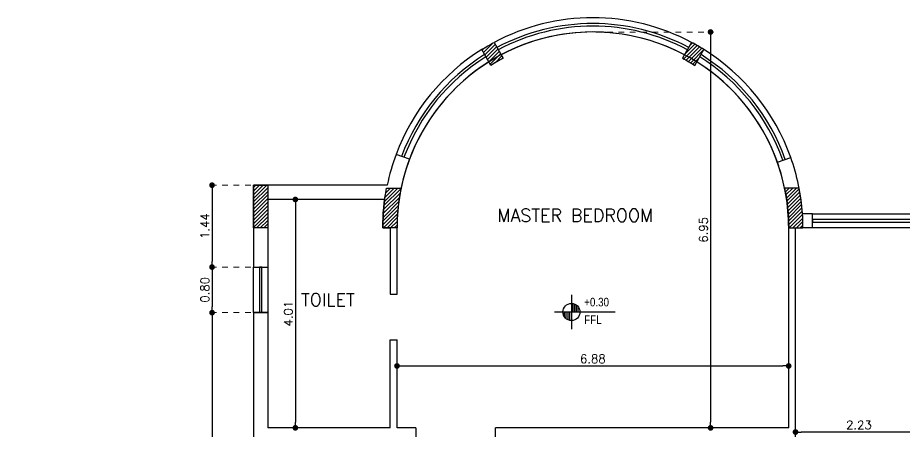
# Model space of a CAD drawing. Header units: metres. Extents: x 2217 to 2595, y -381 to -273.
# Drawn here: x 2337.03 to 2352.61, y -348.95 to -341.69 of the extents above; entities that cross this region are included whole.
import ezdxf

# ---------------------------------------------------------------- set-up
doc = ezdxf.new("R2010")
doc.units = ezdxf.units.M
doc.header["$LTSCALE"] = 0.5
doc.header["$MEASUREMENT"] = 0
doc.header["$PDMODE"] = 3
doc.header["$PDSIZE"] = -1
doc.linetypes.add('DOT2', pattern=[0.125, 0, -0.125])
for name, color, linetype in [('A-COL', 11, 'Continuous'), ('A-COLH', 1, 'Continuous'), ('A-EDM', 3, 'Continuous'), ('A-LVL', 4, 'Continuous'), ('A-LVL-50', 4, 'Continuous'), ('A-WIN', 132, 'Continuous'), ('ceramic', 6, 'Continuous')]:
    doc.layers.add(name, color=color, linetype=linetype)
doc.layers.add('A-Wall', color=7, linetype='Continuous', lineweight=30)
doc.styles.add('ROMANS', font='romans.shx')
doc.styles.add('S100', font='romans.shx', dxfattribs={"width": 0.9})
doc.styles.add('TECHNIC', font='technic_.ttf')
doc.dimstyles.new('dim50', dxfattribs={"dimscale": 50, "dimtxt": 0.003, "dimasz": 0.002, "dimexe": 0.001, "dimexo": 0.001, "dimgap": 0.001, "dimtad": 1, "dimzin": 0, "dimdsep": 46, "dimtxsty": 'ROMANS', "dimblk": 'DOT', "dimcen": 0, "dimclrd": 5, "dimclre": 1, "dimclrt": 7, "dimadec": 0, "dimazin": 0, "dimtfac": 1, "dimtix": 1, "dimtmove": 2, "dimatfit": 3, "dimldrblk": 'DTICK', "dimfxl": 1, "dimtolj": 1, "dimtzin": 0, "dimlwe": 20, "dimarcsym": 0})
pattern_1 = [(45, (-745.896475, -1998.83578), (-0.0318198052, 0.0318198052), [])]
pattern_2 = [(45, (1595.280856, -2356.567373), (-0.0318198052, 0.0318198052), [])]

# ---------------------------------------------------------------- blocks, each defined once
blk = doc.blocks.new('A$C1746cf11')
at = {"layer": 'A-COLH', "ltscale": 0.5}
h = blk.add_hatch(dxfattribs=at)
h.set_pattern_fill('ANSI31', color=256, scale=0.36)
h.set_pattern_definition(pattern_1)
h.paths.add_polyline_path([(0, 13.1), (0.25, 13.1), (0.25, 12.35), (0, 12.35)])
h = blk.add_hatch(dxfattribs=at)
h.set_pattern_fill('ANSI31', color=256, scale=0.36)
h.set_pattern_definition(pattern_1)
edge = h.paths.add_edge_path()
edge.add_line((2.52, 12.35), (2.27, 12.35))
edge.add_arc((5.96, 12.35), 3.69, 169.0646, 180, ccw=False)
edge.add_line((2.337, 13.05), (2.592, 13.05))
edge.add_arc((5.96, 12.35), 3.44, 168.259, 180)
h = blk.add_hatch(dxfattribs=at)
h.set_pattern_fill('ANSI31', color=256, scale=0.36)
h.set_pattern_definition(pattern_1)
edge = h.paths.add_edge_path()
edge.add_line((9.4, 12.35), (9.65, 12.35))
edge.add_arc((5.96, 12.35), 3.69, 0, 10.9354)
edge.add_line((9.583, 13.05), (9.328, 13.05))
edge.add_arc((5.96, 12.35), 3.44, 0, 11.741, ccw=False)
at = {"layer": 'A-COL', "ltscale": 0.5}
blk.add_lwpolyline([(0, 13.1), (0.25, 13.1), (0.25, 12.35), (0, 12.35)], close=True, dxfattribs=at)
for points in [[(2.52, 12.35), (2.27, 12.35, -0.047751), (2.337, 13.05), (2.592, 13.05, 0.051275)], [(9.4, 12.35), (9.65, 12.35, 0.047751), (9.583, 13.05), (9.328, 13.05, -0.051275)]]:
    blk.add_lwpolyline(points, format="xyb", close=True, dxfattribs=at)
blk = doc.blocks.new('_Dot')
at = {"color": 0, "linetype": 'ByBlock', "lineweight": -2}
blk.add_line((-0.5, 0), (-1, 0), dxfattribs=at)
at = {"color": 0, "linetype": 'ByBlock', "const_width": 0.5}
blk.add_lwpolyline([(-0.25, 0, 1), (0.25, 0, 1)], format="xyb", close=True, dxfattribs=at)
blk = doc.blocks.new('*D210')
at = {"layer": 'A-EDM', "color": 1, "linetype": 'DOT2', "lineweight": 20, "ltscale": 0.5, "transparency": 16777216}
for p, q in [((2341.127, -344.632), (2340.398, -344.632)), ((2341.127, -346.069), (2340.398, -346.069))]:
    blk.add_line(p, q, dxfattribs=at)
at = {"layer": 'A-EDM', "color": 5, "lineweight": -2, "ltscale": 0.5, "transparency": 16777216}
blk.add_line((2340.448, -344.732), (2340.448, -345.969), dxfattribs=at)
at = {"layer": 'DEFPOINTS', "color": 0, "ltscale": 0.5, "transparency": 16777216}
for p in [(2341.177, -344.632), (2340.448, -346.069), (2341.177, -346.069)]:
    blk.add_point(p, dxfattribs=at)
at = {"layer": 'A-EDM', "color": 5, "lineweight": -2, "ltscale": 0.5, "transparency": 16777216, "xscale": 0.1, "yscale": 0.1, "zscale": 0.1}
for p, rotation in [((2340.448, -344.632), 90), ((2340.448, -346.069), 270)]:
    blk.add_blockref('_Dot', p, dxfattribs=dict(at, rotation=rotation))
at = {"layer": 'A-EDM', "color": 7, "ltscale": 0.5, "transparency": 16777216, "insert": (2340.323, -345.35), "char_height": 0.15, "attachment_point": 5, "rotation": 90, "style": 'ROMANS'}
blk.add_mtext('\\A1;1.44', dxfattribs=at)
blk = doc.blocks.new('DTICK')
for p, q in [((-1.21, 0), (1.21, 0)), ((0, 1.21), (0, -1.21))]:
    blk.add_line(p, q)
at = {"color": 3}
blk.add_line((-0.63, -0.63), (0.63, 0.63), dxfattribs=at)
blk = doc.blocks.new('*D205')
at = {"layer": 'A-EDM', "color": 1, "linetype": 'DOT2', "lineweight": 20, "ltscale": 0.5, "transparency": 16777216}
for p, q in [((2341.127, -346.069), (2340.398, -346.069)), ((2341.127, -346.869), (2340.398, -346.869))]:
    blk.add_line(p, q, dxfattribs=at)
at = {"layer": 'A-EDM', "color": 5, "lineweight": -2, "ltscale": 0.5, "transparency": 16777216}
blk.add_line((2340.448, -346.169), (2340.448, -346.769), dxfattribs=at)
at = {"layer": 'DEFPOINTS', "color": 0, "ltscale": 0.5, "transparency": 16777216}
for p in [(2341.177, -346.069), (2340.448, -346.869), (2341.177, -346.869)]:
    blk.add_point(p, dxfattribs=at)
at = {"layer": 'A-EDM', "color": 5, "lineweight": -2, "ltscale": 0.5, "transparency": 16777216, "xscale": 0.1, "yscale": 0.1, "zscale": 0.1}
for p, rotation in [((2340.448, -346.069), 90), ((2340.448, -346.869), 270)]:
    blk.add_blockref('_Dot', p, dxfattribs=dict(at, rotation=rotation))
at = {"layer": 'A-EDM', "color": 7, "ltscale": 0.5, "transparency": 16777216, "insert": (2340.323, -346.469), "char_height": 0.15, "attachment_point": 5, "rotation": 90, "style": 'ROMANS'}
blk.add_mtext('\\A1;0.80', dxfattribs=at)
blk = doc.blocks.new('*D206')
at = {"layer": 'A-EDM', "color": 1, "linetype": 'DOT2', "lineweight": 20, "ltscale": 0.5, "transparency": 16777216}
for p, q in [((2341.127, -346.869), (2340.398, -346.869)), ((2341.127, -351.882), (2340.398, -351.882))]:
    blk.add_line(p, q, dxfattribs=at)
at = {"layer": 'A-EDM', "color": 5, "lineweight": -2, "ltscale": 0.5, "transparency": 16777216}
blk.add_line((2340.448, -346.969), (2340.448, -351.782), dxfattribs=at)
at = {"layer": 'DEFPOINTS', "color": 0, "ltscale": 0.5, "transparency": 16777216}
for p in [(2341.177, -346.869), (2340.448, -351.882), (2341.177, -351.882)]:
    blk.add_point(p, dxfattribs=at)
at = {"layer": 'A-EDM', "color": 5, "lineweight": -2, "ltscale": 0.5, "transparency": 16777216, "xscale": 0.1, "yscale": 0.1, "zscale": 0.1}
for p, rotation in [((2340.448, -346.869), 90), ((2340.448, -351.882), 270)]:
    blk.add_blockref('_Dot', p, dxfattribs=dict(at, rotation=rotation))
at = {"layer": 'A-EDM', "color": 7, "ltscale": 0.5, "transparency": 16777216, "insert": (2340.323, -349.375), "char_height": 0.15, "attachment_point": 5, "rotation": 90, "style": 'ROMANS'}
blk.add_mtext('\\A1;5.01', dxfattribs=at)
blk = doc.blocks.new('*D215')
at = {"layer": 'A-EDM', "color": 1, "linetype": 'DOT2', "lineweight": 20, "ltscale": 0.5, "transparency": 16777216}
for p, q in [((2341.477, -344.882), (2341.962, -344.882)), ((2341.477, -348.892), (2341.962, -348.892))]:
    blk.add_line(p, q, dxfattribs=at)
at = {"layer": 'A-EDM', "color": 5, "lineweight": -2, "ltscale": 0.5, "transparency": 16777216}
blk.add_line((2341.912, -344.982), (2341.912, -348.792), dxfattribs=at)
at = {"layer": 'DEFPOINTS', "color": 0, "ltscale": 0.5, "transparency": 16777216}
for p in [(2341.427, -344.882), (2341.427, -348.892), (2341.912, -348.892)]:
    blk.add_point(p, dxfattribs=at)
at = {"layer": 'A-EDM', "color": 5, "lineweight": -2, "ltscale": 0.5, "transparency": 16777216, "xscale": 0.1, "yscale": 0.1, "zscale": 0.1}
for p, rotation in [((2341.912, -344.882), 90), ((2341.912, -348.892), 270)]:
    blk.add_blockref('_Dot', p, dxfattribs=dict(at, rotation=rotation))
at = {"layer": 'A-EDM', "color": 7, "ltscale": 0.5, "transparency": 16777216, "insert": (2341.787, -346.887), "char_height": 0.15, "attachment_point": 5, "rotation": 90, "style": 'ROMANS'}
blk.add_mtext('\\A1;4.01', dxfattribs=at)
blk = doc.blocks.new('*D237')
at = {"layer": 'A-EDM', "color": 1, "linetype": 'DOT2', "lineweight": 20, "ltscale": 0.5, "transparency": 16777216}
for p, q in [((2350.697, -349.149), (2350.697, -348.916)), ((2352.927, -349.149), (2352.927, -348.916))]:
    blk.add_line(p, q, dxfattribs=at)
at = {"layer": 'A-EDM', "color": 5, "lineweight": -2, "ltscale": 0.5, "transparency": 16777216}
blk.add_line((2352.827, -348.966), (2350.797, -348.966), dxfattribs=at)
at = {"layer": 'DEFPOINTS', "color": 0, "ltscale": 0.5, "transparency": 16777216}
for p in [(2350.697, -348.966), (2350.697, -349.199), (2352.927, -349.199)]:
    blk.add_point(p, dxfattribs=at)
at = {"layer": 'A-EDM', "color": 5, "lineweight": -2, "ltscale": 0.5, "transparency": 16777216, "xscale": 0.1, "yscale": 0.1, "zscale": 0.1, "rotation": 180}
blk.add_blockref('_Dot', (2350.697, -348.966), dxfattribs=at)
at = {"layer": 'A-EDM', "color": 5, "lineweight": -2, "ltscale": 0.5, "transparency": 16777216, "xscale": 0.1, "yscale": 0.1, "zscale": 0.1}
blk.add_blockref('_Dot', (2352.927, -348.966), dxfattribs=at)
at = {"layer": 'A-EDM', "color": 7, "ltscale": 0.5, "transparency": 16777216, "insert": (2351.812, -348.841), "char_height": 0.15, "attachment_point": 5, "style": 'ROMANS'}
blk.add_mtext('\\A1;2.23', dxfattribs=at)
blk = doc.blocks.new('LEV')
for p, q in [((0, 400), (0, -400)), ((-400, 0), (1028, 0)), ((-160, -120), (-160, 0)), ((-120, -160), (-120, 0)), ((-80, -183), (-80, 0)), ((-40, -196), (-40, 0)), ((40, 0), (40, 196)), ((80, 0), (80, 183)), ((120, 0), (120, 160)), ((160, 0), (160, 120))]:
    blk.add_line(p, q)
blk.add_circle((0, 0), 200)
at = {"style": 'S100', "width": 0.9, "flags": 12}
for tag, p in [('L', (300, 132)), ('P', (300, -392))]:
    blk.add_attdef(tag, p, '', height=200, dxfattribs=at)
blk = doc.blocks.new('*D240')
at = {"layer": 'A-Wall', "color": 1, "linetype": 'DOT2', "lineweight": 20, "ltscale": 0.5, "transparency": 16777216}
for p, q in [((2343.697, -348.069), (2343.697, -347.755)), ((2350.577, -348.069), (2350.577, -347.755))]:
    blk.add_line(p, q, dxfattribs=at)
at = {"layer": 'A-Wall', "color": 5, "lineweight": -2, "ltscale": 0.5, "transparency": 16777216}
blk.add_line((2343.797, -347.805), (2350.477, -347.805), dxfattribs=at)
at = {"layer": 'DEFPOINTS', "color": 0, "ltscale": 0.5, "transparency": 16777216}
for p in [(2350.577, -347.805), (2343.697, -348.119), (2350.577, -348.119)]:
    blk.add_point(p, dxfattribs=at)
at = {"layer": 'A-Wall', "color": 5, "lineweight": -2, "ltscale": 0.5, "transparency": 16777216, "xscale": 0.1, "yscale": 0.1, "zscale": 0.1, "rotation": 180}
blk.add_blockref('_Dot', (2343.697, -347.805), dxfattribs=at)
at = {"layer": 'A-Wall', "color": 5, "lineweight": -2, "ltscale": 0.5, "transparency": 16777216, "xscale": 0.1, "yscale": 0.1, "zscale": 0.1}
blk.add_blockref('_Dot', (2350.577, -347.805), dxfattribs=at)
at = {"layer": 'A-Wall', "color": 7, "ltscale": 0.5, "transparency": 16777216, "insert": (2347.137, -347.68), "char_height": 0.15, "attachment_point": 5, "style": 'ROMANS'}
blk.add_mtext('\\A1;6.88', dxfattribs=at)
blk = doc.blocks.new('*D241')
at = {"layer": 'A-Wall', "color": 1, "linetype": 'DOT2', "lineweight": 20, "ltscale": 0.5, "transparency": 16777216}
for p, q in [((2347.187, -341.942), (2349.255, -341.942)), ((2347.187, -348.892), (2349.255, -348.892))]:
    blk.add_line(p, q, dxfattribs=at)
at = {"layer": 'A-Wall', "color": 5, "lineweight": -2, "ltscale": 0.5, "transparency": 16777216}
blk.add_line((2349.205, -342.042), (2349.205, -348.792), dxfattribs=at)
at = {"layer": 'DEFPOINTS', "color": 0, "ltscale": 0.5, "transparency": 16777216}
for p in [(2347.137, -341.942), (2347.137, -348.892), (2349.205, -348.892)]:
    blk.add_point(p, dxfattribs=at)
at = {"layer": 'A-Wall', "color": 5, "lineweight": -2, "ltscale": 0.5, "transparency": 16777216, "xscale": 0.1, "yscale": 0.1, "zscale": 0.1}
for p, rotation in [((2349.205, -341.942), 90), ((2349.205, -348.892), 270)]:
    blk.add_blockref('_Dot', p, dxfattribs=dict(at, rotation=rotation))
at = {"layer": 'A-Wall', "color": 7, "ltscale": 0.5, "transparency": 16777216, "insert": (2349.08, -345.417), "char_height": 0.15, "attachment_point": 5, "rotation": 90, "style": 'ROMANS'}
blk.add_mtext('\\A1;6.95', dxfattribs=at)
blk = doc.blocks.new('*D318')
at = {"layer": 'ceramic', "color": 5, "lineweight": -2, "ltscale": 0.5, "transparency": 16777216}
for p, q in [((2571.034, -352.616), (2574.918, -348.658)), ((2281.125, -354.984), (2281.125, -356.062))]:
    blk.add_line(p, q, dxfattribs=at)
at = {"layer": 'ceramic', "color": 1, "linetype": 'DOT2', "lineweight": 20, "ltscale": 0.5, "transparency": 16777216}
for p, q in [((2574.955, -348.554), (2574.953, -348.551)), ((2570.931, -352.655), (2570.928, -352.653)), ((2281.34, -354.884), (2281.075, -354.884)), ((2281.34, -356.162), (2281.075, -356.162))]:
    blk.add_line(p, q, dxfattribs=at)
at = {"layer": 'DEFPOINTS', "color": 0, "ltscale": 0.5, "transparency": 16777216}
for p in [(2574.988, -348.586), (2574.991, -348.589), (2570.966, -352.69), (2281.39, -354.884), (2281.125, -356.162), (2281.39, -356.162)]:
    blk.add_point(p, dxfattribs=at)
at = {"layer": 'ceramic', "color": 5, "lineweight": -2, "ltscale": 0.5, "transparency": 16777216, "xscale": 0.1, "yscale": 0.1, "zscale": 0.1}
for p, rotation in [((2574.988, -348.586), 45.54088658833057), ((2570.964, -352.688), 225.5408865883306), ((2281.125, -354.884), 90), ((2281.125, -356.162), 270)]:
    blk.add_blockref('_Dot', p, dxfattribs=dict(at, rotation=rotation))
at = {"layer": 'ceramic', "color": 7, "ltscale": 0.5, "transparency": 16777216, "char_height": 0.15, "attachment_point": 5, "style": 'ROMANS'}
for s, insert, rotation in [('\\A1;5.75', (2572.887, -350.55), 45.5409), ('\\A1;1.28', (2281, -355.523), 90)]:
    blk.add_mtext(s, dxfattribs=dict(at, insert=insert, rotation=rotation))

msp = doc.modelspace()

# ---------------------------------------------------------------- hatches: boundary and pattern name
at = {"layer": 'A-COLH', "ltscale": 0.5}
h = msp.add_hatch(dxfattribs=at)
h.set_pattern_fill('ANSI31', color=256, scale=0.36)
h.set_pattern_definition(pattern_2)
edge = h.paths.add_edge_path()
edge.add_arc((2347.1724, -345.4423), 3.44, 117.91757, 122.08243)
edge.add_line((2345.3452, -342.5276), (2345.1851, -342.2503))
edge.add_arc((2347.1724, -345.4423), 3.76, 118.09487, 121.90513, ccw=False)
edge.add_line((2345.4016, -342.1253), (2345.5617, -342.4026))
h = msp.add_hatch(dxfattribs=at)
h.set_pattern_fill('ANSI31', color=256, scale=0.36)
h.set_pattern_definition(pattern_2)
edge = h.paths.add_edge_path()
edge.add_arc((2347.1023, -345.4423), 3.44, 57.91757, 62.08243, ccw=False)
edge.add_line((2348.9294, -342.5276), (2349.0895, -342.2503))
edge.add_arc((2347.1023, -345.4423), 3.76, 58.09487, 61.90513)
edge.add_line((2348.873, -342.1253), (2348.7129, -342.4026))

# ---------------------------------------------------------------- linework, layer by layer
at = {"layer": 'A-COL', "ltscale": 0.5}
for points in [[(2345.5617, -342.4026, 0.0181746), (2345.3452, -342.5276), (2345.1851, -342.2503, -0.0166269), (2345.4016, -342.1253)], [(2348.7129, -342.4026, -0.0181746), (2348.9294, -342.5276), (2349.0895, -342.2503, 0.0166269), (2348.873, -342.1253)]]:
    msp.add_lwpolyline(points, format="xyb", close=True, dxfattribs=at)
at = {"layer": 'A-Wall', "ltscale": 0.5}
for p, q in [((2343.9152, -344.1769), (2343.6803, -344.0912)), ((2350.3783, -344.2284), (2350.6132, -344.1427)), ((2343.5244, -344.6316), (2341.1773, -344.6316)), ((2341.1773, -344.6316), (2341.1773, -346.0691)), ((2343.4814, -344.8816), (2341.4273, -344.8816)), ((2341.4273, -344.8816), (2341.4273, -346.0691)), ((2350.9966, -345.1316), (2350.8189, -345.1316)), ((2343.4473, -345.3816), (2343.5773, -345.3816)), ((2343.5773, -345.3816), (2343.5773, -346.5466)), ((2343.6973, -346.5466), (2343.6973, -345.3816)), ((2350.5773, -348.8916), (2350.5773, -345.3816)), ((2350.6973, -351.6316), (2350.6973, -345.3816)), ((2350.6973, -345.3816), (2350.8273, -345.3816)), ((2350.9966, -345.3816), (2350.7933, -345.3816)), ((2341.1773, -346.0691), (2341.4273, -346.0691)), ((2341.1773, -346.8691), (2341.4273, -346.8691)), ((2341.1773, -346.8691), (2341.1773, -351.8816)), ((2341.4273, -346.8691), (2341.4273, -348.8916)), ((2343.5773, -348.8916), (2343.5773, -347.3466)), ((2343.6973, -348.8916), (2343.6973, -347.3466)), ((2343.5773, -348.8916), (2341.4273, -348.8916)), ((2344.0273, -348.8916), (2343.6973, -348.8916)), ((2344.0273, -348.8916), (2344.0273, -349.1265)), ((2350.5773, -348.8916), (2345.4273, -348.8916)), ((2345.4273, -349.7616), (2345.4273, -348.8916))]:
    msp.add_line(p, q, dxfattribs=at)
at = {"layer": 'A-Wall'}
for p, q in [((2350.9966, -345.3816), (2350.9966, -345.1316)), ((2343.5773, -346.5466), (2343.6973, -346.5466)), ((2343.5773, -347.3466), (2343.6973, -347.3466))]:
    msp.add_line(p, q, dxfattribs=at)
at = {"layer": 'A-Wall', "ltscale": 0.5}
for points in [[(2345.5617, -342.4026, 0.0181746), (2345.3452, -342.5276), (2345.1851, -342.2503, -0.0166269), (2345.4016, -342.1253)], [(2348.7129, -342.4026, -0.0181746), (2348.9294, -342.5276), (2349.0895, -342.2503, 0.0166269), (2348.873, -342.1253)]]:
    msp.add_lwpolyline(points, format="xyb", close=True, dxfattribs=at)
for radius, start, end in [(3.44, 0, 168.25898), (3.69, 159.53154, 168.2728), (3.69, 3.8848, 19.61705), (3.44, 159.50055, 180), (3.44, 0, 19.58611), (3.69, 172.21239, 180)]:
    msp.add_arc((2347.1373, -345.3816), radius, start, end, dxfattribs=at)
at = {"layer": 'A-WIN'}
for points in [[(2350.9966, -345.1316), (2352.7966, -345.1316), (2352.7966, -345.3816), (2350.9966, -345.3816)], [(2352.7966, -345.234), (2350.9966, -345.234), (2350.9966, -345.2792), (2352.7966, -345.2792)], [(2341.1773, -346.8691), (2341.1773, -346.0691), (2341.4273, -346.0691), (2341.4273, -346.8691)], [(2341.2798, -346.0691), (2341.2798, -346.8691), (2341.3249, -346.8691), (2341.3249, -346.0691)]]:
    msp.add_lwpolyline(points, close=True, dxfattribs=at)
for radius, start, end in [(3.69, 61.94059, 118.05941), (3.5876, 61.99673, 118.00327), (3.5424, 62.02219, 117.97781), (3.44, 62.08243, 117.91757), (3.69, 121.94061, 159.53149), (3.69, 19.61705, 58.05938), (3.5876, 121.99673, 159.51934), (3.5424, 122.02219, 159.51376), (3.5424, 19.59932, 57.97781), (3.5876, 19.6049, 58.00327), (3.44, 122.08243, 159.50055), (3.44, 19.58611, 57.91757)]:
    msp.add_arc((2347.1373, -345.3816), radius, start, end, dxfattribs=at)

# ---------------------------------------------------------------- block references
at = {"layer": 'A-LVL-50'}
ref = msp.add_blockref('LEV', (2346.7608, -346.8577), dxfattribs=dict(at, xscale=0.0007500000028813499, yscale=0.0007500000028813499, zscale=0.0007500000028813499))
ref.add_attrib('L', '+0.30', (2346.9858, -346.7589), dxfattribs={"layer": '0', "height": 0.15, "style": 'TECHNIC', "flags": 12})
ref.add_attrib('P', 'FFL', (2346.9854, -347.0689), dxfattribs={"layer": '0', "height": 0.15, "style": 'TECHNIC', "flags": 12})
at = {"layer": 'A-Wall', "ltscale": 0.5}
msp.add_blockref('A$C1746cf11', (2341.1773, -357.7316), dxfattribs=at)

# ---------------------------------------------------------------- texts
at = {"layer": 'A-LVL', "color": 7, "style": 'ROMANS'}
for s, p in [('MASTER BEDROOM', (2345.4587, -345.2727)), ('TOILET', (2342.0099, -346.7553))]:
    msp.add_text(s, height=0.225, dxfattribs=at).set_placement(p)

# ---------------------------------------------------------------- dimensions: what is measured, and where the dimension line sits
at = {"layer": 'A-EDM', "ltscale": 0.5}
for base, p1, p2, picture, middle in [((2340.4478, -346.0691), (2341.1773, -344.6316), (2341.1773, -346.0691), '*D210', (2340.3228, -345.3503)), ((2341.9121, -348.8916), (2341.4273, -344.8816), (2341.4273, -348.8916), '*D215', (2341.7871, -346.8866)), ((2340.4478, -346.8691), (2341.1773, -346.0691), (2341.1773, -346.8691), '*D205', (2340.3228, -346.4691)), ((2340.4478, -351.8816), (2341.1773, -346.8691), (2341.1773, -351.8816), '*D206', (2340.3228, -349.3753))]:
    dim = msp.add_linear_dim(base=base, p1=p1, p2=p2, angle=90, dimstyle='dim50', dxfattribs=at)
    dim.commit()
    dim.dimension.update_dxf_attribs({"geometry": picture, "text_midpoint": middle})
dim = msp.add_linear_dim(base=(2350.6973, -348.9662), p1=(2352.9273, -349.1989), p2=(2350.6973, -349.1989), dimstyle='dim50', dxfattribs=at)
dim.commit()
dim.dimension.update_dxf_attribs({"geometry": '*D237', "text_midpoint": (2351.8123, -348.8412)})
at = {"layer": 'A-Wall', "ltscale": 0.5}
dim = msp.add_linear_dim(base=(2349.2048, -348.8916), p1=(2347.1373, -341.9416), p2=(2347.1373, -348.8916), angle=90, dimstyle='dim50', dxfattribs=at)
dim.commit()
dim.dimension.update_dxf_attribs({"geometry": '*D241', "text_midpoint": (2349.0798, -345.4166)})
dim = msp.add_linear_dim(base=(2350.5773, -347.8045), p1=(2343.6973, -348.1191), p2=(2350.5773, -348.1191), dimstyle='dim50', dxfattribs=at)
dim.commit()
dim.dimension.update_dxf_attribs({"geometry": '*D240', "text_midpoint": (2347.1373, -347.6795)})
at = {"layer": 'ceramic', "ltscale": 0.5}
dim = msp.add_linear_dim(base=(2281.1253, -356.1616), p1=(2281.3898, -354.8843), p2=(2281.3898, -356.1616), angle=90, dimstyle='dim50', dxfattribs=at)
dim.commit()
dim.dimension.update_dxf_attribs({"geometry": '*D318', "text_midpoint": (2281.0003, -355.5229)})
dim = msp.add_aligned_dim(p1=(2570.9663, -352.6905), p2=(2574.9912, -348.5889), distance=0.0038, dimstyle='dim50', dxfattribs=at)
dim.commit()
dim.dimension.update_dxf_attribs({"geometry": '*D318', "text_midpoint": (2572.8868, -350.5495)})

doc.saveas('drawing.dxf')
